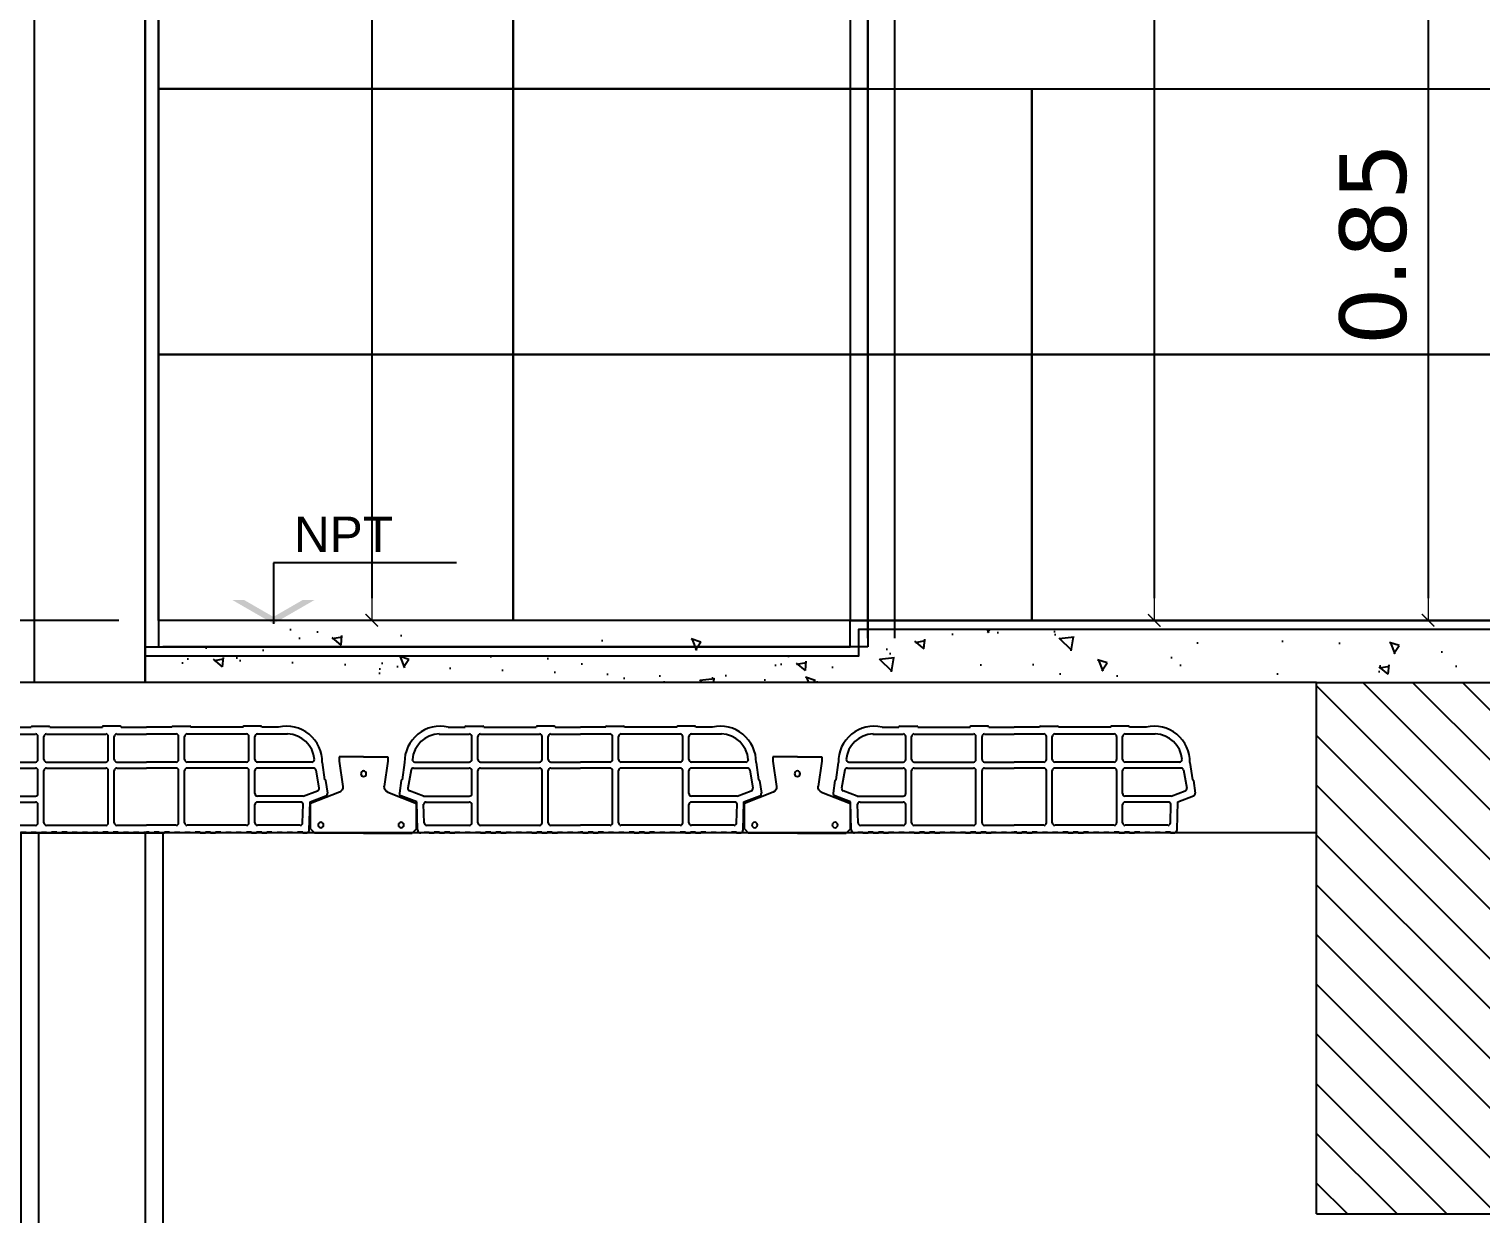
# Model space of a CAD drawing. Header units: metres. Extents: x 126 to 596, y -539 to -70.
# Drawn here: x 350.193 to 351.831, y -383.055 to -381.717 of the extents above; entities that cross this region are included whole.
import ezdxf

# ---------------------------------------------------------------- set-up
doc = ezdxf.new("R2010")
doc.units = ezdxf.units.M
doc.header["$LTSCALE"] = 10
doc.linetypes.add('HIDDEN', pattern=[0.375, 0.25, -0.125])
for name, color, linetype in [('02', 2, 'Continuous'), ('02-LH ladrillo hueco 02', 1, 'Continuous'), ('1_MUROS', 6, 'Continuous'), ('25-TXT', 2, 'Continuous'), ('A- Hatch Hormigon', 255, 'Continuous'), ('A-Aberturas', 2, 'Continuous'), ('A-Autos', 254, 'Continuous'), ('A-Muros', 4, 'Continuous'), ('A-Pisos', 1, 'Continuous'), ('Corte t', 2, 'Continuous'), ('Dr Bloques', 1, 'Continuous'), ('Dr Ejes en bloque', 4, 'Continuous'), ('HT-253', 253, 'Continuous'), ('Losa rap sapito', 251, 'Continuous'), ('PISO', 251, 'Continuous'), ('TM-REVEST', 135, 'Continuous'), ('TM-REVOQUE', 2, 'Continuous')]:
    doc.layers.add(name, color=color, linetype=linetype)
doc.layers.add('A-Equipamiento', color=251, linetype='Continuous', lineweight=5)
doc.layers.add('Dimension', color=3, linetype='Continuous', lineweight=5)
doc.layers.add('M1-Muro Común 20', color=12, linetype='Continuous', transparency=0.5)
doc.styles.add('Arial', font='arial.ttf')
doc.styles.add('Verdana', font='verdana.ttf')
doc.dimstyles.new('ST-COTA-25', dxfattribs={"dimscale": 0.25, "dimtxt": 0.3, "dimasz": 0.1, "dimexe": 0.18, "dimexo": 0.0625, "dimgap": 0.09, "dimtad": 1, "dimzin": 1, "dimdsep": 46, "dimtxsty": 'Verdana', "dimblk1": 'COTA_N', "dimblk2": 'COTA_N', "dimsah": 1, "dimcen": 0.09, "dimclrd": 8, "dimclre": 8, "dimclrt": 7, "dimadec": 0, "dimazin": 0, "dimtfac": 1, "dimtix": 1, "dimtmove": 0, "dimatfit": 3, "dimldrblk": 'COTA_N', "dimfxl": 0.18, "dimtolj": 1, "dimtzin": 0, "dimarcsym": 0})

# ---------------------------------------------------------------- blocks, each defined once
blk = doc.blocks.new('N-NIV-CO')
for p, q in [((1.0325, 0.3433), (0, 0.3433)), ((0, 0.3433), (0, 0))]:
    blk.add_line(p, q)
for points in [[(-0.2333, 0.1347), (-0.1667, 0.1347), (0, 0), (0, 0.0385)], [(0.2333, 0.1347), (0.1667, 0.1347), (0, 0), (0, 0.0385)]]:
    blk.add_solid(points)
at = {"style": 'Arial'}
for tag, p in [('COTA', (0.1161, 0.4045)), ('NPT', (0.2881, 0.0489))]:
    blk.add_attdef(tag, p, '', height=0.2, dxfattribs=at)
blk = doc.blocks.new('COTA_N')
for p, q in [((-1, 0), (0, 0)), ((0, 0.5), (0, -0.5))]:
    blk.add_line(p, q)
at = {"color": 3, "const_width": 0.065}
blk.add_lwpolyline([(0.141, 0.141), (0.283, 0.283), (0, 0), (-0.141, -0.141), (-0.283, -0.283)], dxfattribs=at)
blk = doc.blocks.new('*D121')
at = {"layer": 'Defpoints', "color": 0, "transparency": 16777216}
for p in [(9.8733, 2.67), (9.3337, 0.07), (9.922, 0.07)]:
    blk.add_point(p, dxfattribs=at)
at = {"layer": 'Dimension', "color": 8, "lineweight": -2, "transparency": 16777216}
for p, q in [((9.8577, 2.67), (9.2887, 2.67)), ((9.3337, 2.645), (9.3337, 0.095)), ((9.9063, 0.07), (9.2887, 0.07))]:
    blk.add_line(p, q, dxfattribs=at)
at = {"layer": 'Dimension', "color": 8, "lineweight": -2, "transparency": 16777216, "xscale": 0.025, "yscale": 0.025, "zscale": 0.025}
for p, rotation in [((9.3337, 2.67), 90), ((9.3337, 0.07), 270)]:
    blk.add_blockref('COTA_N', p, dxfattribs=dict(at, rotation=rotation))
at = {"layer": 'Dimension', "color": 2, "transparency": 16777216, "insert": (9.2089, 1.37), "char_height": 0.075, "attachment_point": 5, "rotation": 90, "style": 'Verdana'}
blk.add_mtext('\\A1;2.60\\PCIELORRASO', dxfattribs=at)
blk = doc.blocks.new('*D125')
at = {"layer": 'Defpoints', "color": 0, "transparency": 16777216}
for p in [(10.5499, 0.92), (10.4387, 0.07), (10.5254, 0.07)]:
    blk.add_point(p, dxfattribs=at)
at = {"layer": 'Dimension', "color": 8, "lineweight": -2, "transparency": 16777216}
for p, q in [((10.5343, 0.92), (10.4804, 0.92)), ((10.5254, 0.895), (10.5254, 0.095)), ((10.4543, 0.07), (10.5704, 0.07))]:
    blk.add_line(p, q, dxfattribs=at)
at = {"layer": 'Dimension', "color": 8, "lineweight": -2, "transparency": 16777216, "xscale": 0.025, "yscale": 0.025, "zscale": 0.025}
for p, rotation in [((10.5254, 0.92), 90), ((10.5254, 0.07), 270)]:
    blk.add_blockref('COTA_N', p, dxfattribs=dict(at, rotation=rotation))
at = {"layer": 'Dimension', "color": 2, "transparency": 16777216, "insert": (10.4636, 0.495), "char_height": 0.075, "attachment_point": 5, "rotation": 90, "style": 'Verdana'}
blk.add_mtext('\\A1;0.85', dxfattribs=at)
blk = doc.blocks.new('*D126')
at = {"layer": 'Defpoints', "color": 0, "transparency": 16777216}
for p in [(10.1991, 2.07), (10.2915, 0.07), (10.6258, 0.07)]:
    blk.add_point(p, dxfattribs=at)
at = {"layer": 'Dimension', "color": 8, "lineweight": -2, "transparency": 16777216}
for p, q in [((10.2147, 2.07), (10.6708, 2.07)), ((10.6258, 2.045), (10.6258, 0.095)), ((10.3071, 0.07), (10.6708, 0.07))]:
    blk.add_line(p, q, dxfattribs=at)
at = {"layer": 'Dimension', "color": 8, "lineweight": -2, "transparency": 16777216, "xscale": 0.025, "yscale": 0.025, "zscale": 0.025}
for p, rotation in [((10.6258, 2.07), 90), ((10.6258, 0.07), 270)]:
    blk.add_blockref('COTA_N', p, dxfattribs=dict(at, rotation=rotation))
at = {"layer": 'Dimension', "color": 2, "transparency": 16777216, "insert": (10.5642, 1.07), "char_height": 0.075, "attachment_point": 5, "rotation": 90, "style": 'Verdana'}
blk.add_mtext('\\A1;2.00', dxfattribs=at)
blk = doc.blocks.new('*D128')
at = {"layer": 'Defpoints', "color": 0, "transparency": 16777216}
for p in [(10.05, 2.67), (10.05, 0.07), (10.2165, 0.07)]:
    blk.add_point(p, dxfattribs=at)
at = {"layer": 'Dimension', "color": 8, "lineweight": -2, "transparency": 16777216}
for p, q in [((10.0656, 2.67), (10.2615, 2.67)), ((10.2165, 2.645), (10.2165, 0.095)), ((10.0656, 0.07), (10.2615, 0.07))]:
    blk.add_line(p, q, dxfattribs=at)
at = {"layer": 'Dimension', "color": 8, "lineweight": -2, "transparency": 16777216, "xscale": 0.025, "yscale": 0.025, "zscale": 0.025}
for p, rotation in [((10.2165, 2.67), 90), ((10.2165, 0.07), 270)]:
    blk.add_blockref('COTA_N', p, dxfattribs=dict(at, rotation=rotation))
at = {"layer": 'Dimension', "color": 2, "transparency": 16777216, "insert": (10.0916, 1.52), "char_height": 0.075, "attachment_point": 5, "rotation": 90, "style": 'Verdana'}
blk.add_mtext('\\A1;2.60\\PCIELORRASO', dxfattribs=at)
blk = doc.blocks.new('VIGUETA NUEVA')
at = {"layer": '02'}
for p, q in [((852.3054, 1549.6661), (852.2767, 1549.6661)), ((852.2767, 1549.6661), (852.2767, 1549.6611)), ((852.3054, 1549.6661), (852.3342, 1549.6661)), ((852.3342, 1549.6661), (852.3342, 1549.6611)), ((852.2767, 1549.6611), (852.2809, 1549.6312)), ((852.3342, 1549.6611), (852.3299, 1549.6312)), ((852.2769, 1549.6243), (852.2429, 1549.6111)), ((852.3339, 1549.6243), (852.3679, 1549.6111)), ((852.2429, 1549.5811), (852.2429, 1549.6111)), ((852.3679, 1549.5811), (852.3679, 1549.6111)), ((852.2429, 1549.5811), (852.2479, 1549.5761)), ((852.3679, 1549.5811), (852.3629, 1549.5761)), ((852.3054, 1549.5761), (852.2479, 1549.5761)), ((852.3054, 1549.5761), (852.3629, 1549.5761))]:
    blk.add_line(p, q, dxfattribs=at)
for centre, start, end in [((852.2739, 1549.6307), 294.8533, 4.4381), ((852.3369, 1549.6307), 175.5619, 245.1467)]:
    blk.add_arc(centre, 0.00704, start, end, dxfattribs=at)
blk = doc.blocks.new('VIGUETA NUEVA1')
at = {"layer": 'PISO'}
for centre in [(0, -0.02), (-0.0444, -0.0805), (0.0504, -0.0805)]:
    blk.add_circle(centre, 0.00324, dxfattribs=at)
at = {"layer": '1_MUROS'}
blk.add_blockref('VIGUETA NUEVA', (-852.3054, -1549.6661), dxfattribs=at)
blk = doc.blocks.new('Losa rap zapito')
at = {"layer": 'Losa rap sapito'}
for p, q in [((283.7813, -291.7641), (283.8003, -291.7641)), ((283.8012, -291.7632), (283.8205, -291.7632)), ((283.8215, -291.7641), (283.8806, -291.7641)), ((283.9008, -291.7632), (283.8815, -291.7632)), ((283.9018, -291.7641), (283.9304, -291.7641)), ((283.959, -291.7641), (283.9304, -291.7641)), ((283.9599, -291.7632), (283.9792, -291.7632)), ((284.0393, -291.7641), (283.9802, -291.7641)), ((284.0595, -291.7632), (284.0402, -291.7632)), ((284.0795, -291.7641), (284.0605, -291.7641)), ((283.7711, -291.7719), (283.8051, -291.7719)), ((283.808, -291.8006), (283.808, -291.7747)), ((283.8147, -291.8006), (283.8147, -291.7747)), ((283.8176, -291.7719), (283.8844, -291.7719)), ((283.8873, -291.8006), (283.8873, -291.7747)), ((283.8941, -291.8006), (283.8941, -291.7747)), ((283.897, -291.7719), (283.9304, -291.7719)), ((283.9638, -291.7719), (283.9304, -291.7719)), ((283.9667, -291.8006), (283.9667, -291.7747)), ((283.9734, -291.8006), (283.9734, -291.7747)), ((284.0431, -291.7719), (283.9763, -291.7719)), ((284.046, -291.8006), (284.046, -291.7747)), ((284.0527, -291.8006), (284.0527, -291.7747)), ((284.0896, -291.7719), (284.0556, -291.7719)), ((283.732, -291.8042), (283.7293, -291.8235)), ((283.7394, -291.8124), (283.7357, -291.8329)), ((283.7422, -291.8103), (283.8051, -291.8103)), ((283.7437, -291.8035), (283.8051, -291.8035)), ((283.7534, -291.8103), (283.8051, -291.8103)), ((283.808, -291.8391), (283.808, -291.8132)), ((283.8147, -291.8721), (283.8147, -291.8132)), ((283.8176, -291.8035), (283.8844, -291.8035)), ((283.8176, -291.8103), (283.8844, -291.8103)), ((283.8873, -291.8721), (283.8873, -291.8132)), ((283.8941, -291.8721), (283.8941, -291.8132)), ((283.897, -291.8035), (283.9304, -291.8035)), ((283.897, -291.8103), (283.9304, -291.8103)), ((283.9638, -291.8035), (283.9304, -291.8035)), ((283.9638, -291.8103), (283.9304, -291.8103)), ((283.9667, -291.8721), (283.9667, -291.8132)), ((283.9734, -291.8721), (283.9734, -291.8132)), ((284.0431, -291.8035), (283.9763, -291.8035)), ((284.0431, -291.8103), (283.9763, -291.8103)), ((284.046, -291.8721), (284.046, -291.8132)), ((284.0527, -291.8391), (284.0527, -291.8132)), ((284.117, -291.8035), (284.0556, -291.8035)), ((284.1186, -291.8103), (284.0556, -291.8103)), ((284.1073, -291.8103), (284.0556, -291.8103)), ((284.1214, -291.8124), (284.125, -291.8329)), ((284.1287, -291.8042), (284.1314, -291.8235)), ((283.7282, -291.8243), (283.7262, -291.8386)), ((284.1325, -291.8243), (284.1346, -291.8386)), ((283.7459, -291.8484), (283.728, -291.8417)), ((283.7534, -291.842), (283.7376, -291.836)), ((283.7466, -291.8799), (283.7459, -291.8484)), ((283.7534, -291.842), (283.8051, -291.842)), ((283.7565, -291.8487), (283.8051, -291.8487)), ((284.1073, -291.842), (284.0556, -291.842)), ((284.1043, -291.8487), (284.0556, -291.8487)), ((284.1073, -291.842), (284.1232, -291.836)), ((284.1141, -291.8799), (284.1149, -291.8484)), ((284.1149, -291.8484), (284.1327, -291.8417)), ((283.7542, -291.8721), (283.7536, -291.851)), ((283.808, -291.8721), (283.808, -291.8516)), ((284.0527, -291.8721), (284.0527, -291.8516)), ((284.1066, -291.8721), (284.1071, -291.851)), ((283.7541, -291.8836), (283.7504, -291.8836)), ((283.7541, -291.8836), (283.7516, -291.8836)), ((283.7541, -291.8836), (283.7516, -291.8836)), ((283.7541, -291.8836), (283.7541, -291.8827)), ((283.7541, -291.8827), (283.7598, -291.8827)), ((283.7571, -291.8749), (283.8051, -291.8749)), ((283.7598, -291.8836), (283.7598, -291.8827)), ((283.7598, -291.8836), (283.7656, -291.8836)), ((283.7714, -291.8827), (283.7656, -291.8827)), ((283.7656, -291.8836), (283.7656, -291.8827)), ((283.7714, -291.8836), (283.7714, -291.8827)), ((283.7714, -291.8836), (283.7772, -291.8836)), ((283.7772, -291.8836), (283.7772, -291.8827)), ((283.783, -291.8827), (283.7772, -291.8827)), ((283.783, -291.8836), (283.783, -291.8827)), ((283.783, -291.8836), (283.7887, -291.8836)), ((283.7887, -291.8836), (283.7887, -291.8827)), ((283.7887, -291.8827), (283.7945, -291.8827)), ((283.7945, -291.8836), (283.7945, -291.8827)), ((283.8003, -291.8836), (283.7945, -291.8836)), ((283.8003, -291.8827), (283.8061, -291.8827)), ((283.8003, -291.8836), (283.8003, -291.8827)), ((283.8061, -291.8836), (283.8061, -291.8827)), ((283.8119, -291.8836), (283.8061, -291.8836)), ((283.8119, -291.8827), (283.8176, -291.8827)), ((283.8119, -291.8836), (283.8119, -291.8827)), ((283.8119, -291.8827), (283.8176, -291.8827)), ((283.8176, -291.8749), (283.8844, -291.8749)), ((283.8176, -291.8836), (283.8176, -291.8827)), ((283.8176, -291.8836), (283.8234, -291.8836)), ((283.8292, -291.8827), (283.8234, -291.8827)), ((283.8234, -291.8836), (283.8234, -291.8827)), ((283.8292, -291.8836), (283.8292, -291.8827)), ((283.8292, -291.8836), (283.835, -291.8836)), ((283.835, -291.8836), (283.835, -291.8827)), ((283.8408, -291.8827), (283.835, -291.8827)), ((283.8408, -291.8836), (283.8408, -291.8827)), ((283.8408, -291.8836), (283.8465, -291.8836)), ((283.8465, -291.8836), (283.8465, -291.8827)), ((283.8465, -291.8827), (283.8523, -291.8827)), ((283.8523, -291.8836), (283.8523, -291.8827)), ((283.8581, -291.8836), (283.8523, -291.8836)), ((283.8581, -291.8827), (283.8639, -291.8827)), ((283.8581, -291.8836), (283.8581, -291.8827)), ((283.8639, -291.8836), (283.8639, -291.8827)), ((283.8697, -291.8836), (283.8639, -291.8836)), ((283.8697, -291.8827), (283.8755, -291.8827)), ((283.8697, -291.8836), (283.8697, -291.8827)), ((283.8697, -291.8827), (283.8755, -291.8827)), ((283.8755, -291.8836), (283.8755, -291.8827)), ((283.8755, -291.8836), (283.8812, -291.8836)), ((283.887, -291.8827), (283.8812, -291.8827)), ((283.8812, -291.8836), (283.8812, -291.8827)), ((283.887, -291.8836), (283.887, -291.8827)), ((283.887, -291.8836), (283.8928, -291.8836)), ((283.8928, -291.8836), (283.8928, -291.8827)), ((283.8986, -291.8827), (283.8928, -291.8827)), ((283.897, -291.8749), (283.9304, -291.8749)), ((283.8986, -291.8836), (283.8986, -291.8827)), ((283.8986, -291.8836), (283.9044, -291.8836)), ((283.9044, -291.8836), (283.9044, -291.8827)), ((283.9044, -291.8827), (283.9101, -291.8827)), ((283.9101, -291.8836), (283.9101, -291.8827)), ((283.9159, -291.8836), (283.9101, -291.8836)), ((283.9159, -291.8827), (283.9217, -291.8827)), ((283.9159, -291.8836), (283.9159, -291.8827)), ((283.9217, -291.8836), (283.9217, -291.8827)), ((283.9275, -291.8836), (283.9217, -291.8836)), ((283.9275, -291.8836), (283.9275, -291.8827)), ((283.9275, -291.8827), (283.9304, -291.8827)), ((283.9638, -291.8749), (283.9304, -291.8749)), ((283.9333, -291.8827), (283.9304, -291.8827)), ((283.9333, -291.8836), (283.9333, -291.8827)), ((283.9333, -291.8836), (283.939, -291.8836)), ((283.9448, -291.8827), (283.939, -291.8827)), ((283.939, -291.8836), (283.939, -291.8827)), ((283.9448, -291.8836), (283.9448, -291.8827)), ((283.9448, -291.8836), (283.9506, -291.8836)), ((283.9506, -291.8836), (283.9506, -291.8827)), ((283.9564, -291.8827), (283.9506, -291.8827)), ((283.9564, -291.8836), (283.9564, -291.8827)), ((283.9622, -291.8836), (283.9564, -291.8836)), ((283.9622, -291.8836), (283.9622, -291.8827)), ((283.9622, -291.8827), (283.9679, -291.8827)), ((283.9679, -291.8836), (283.9679, -291.8827)), ((283.9737, -291.8836), (283.9679, -291.8836)), ((283.9737, -291.8827), (283.9795, -291.8827)), ((283.9737, -291.8836), (283.9737, -291.8827)), ((284.0431, -291.8749), (283.9763, -291.8749)), ((283.9795, -291.8836), (283.9795, -291.8827)), ((283.9853, -291.8836), (283.9795, -291.8836)), ((283.9911, -291.8827), (283.9853, -291.8827)), ((283.9853, -291.8836), (283.9853, -291.8827)), ((283.9911, -291.8827), (283.9853, -291.8827)), ((283.9911, -291.8836), (283.9911, -291.8827)), ((283.9911, -291.8836), (283.9968, -291.8836)), ((284.0026, -291.8827), (283.9968, -291.8827)), ((283.9968, -291.8836), (283.9968, -291.8827)), ((284.0026, -291.8836), (284.0026, -291.8827)), ((284.0026, -291.8836), (284.0084, -291.8836)), ((284.0084, -291.8836), (284.0084, -291.8827)), ((284.0142, -291.8827), (284.0084, -291.8827)), ((284.0142, -291.8836), (284.0142, -291.8827)), ((284.02, -291.8836), (284.0142, -291.8836)), ((284.02, -291.8836), (284.02, -291.8827)), ((284.02, -291.8827), (284.0258, -291.8827)), ((284.0258, -291.8836), (284.0258, -291.8827)), ((284.0315, -291.8836), (284.0258, -291.8836)), ((284.0315, -291.8827), (284.0373, -291.8827)), ((284.0315, -291.8836), (284.0315, -291.8827)), ((284.0373, -291.8836), (284.0373, -291.8827)), ((284.0431, -291.8836), (284.0373, -291.8836)), ((284.0489, -291.8827), (284.0431, -291.8827)), ((284.0431, -291.8836), (284.0431, -291.8827)), ((284.0489, -291.8827), (284.0431, -291.8827)), ((284.0489, -291.8836), (284.0489, -291.8827)), ((284.0489, -291.8836), (284.0547, -291.8836)), ((284.0604, -291.8827), (284.0547, -291.8827)), ((284.0547, -291.8836), (284.0547, -291.8827)), ((284.1037, -291.8749), (284.0556, -291.8749)), ((284.0604, -291.8836), (284.0604, -291.8827)), ((284.0604, -291.8836), (284.0662, -291.8836)), ((284.0662, -291.8836), (284.0662, -291.8827)), ((284.072, -291.8827), (284.0662, -291.8827)), ((284.072, -291.8836), (284.072, -291.8827)), ((284.0778, -291.8836), (284.072, -291.8836)), ((284.0778, -291.8836), (284.0778, -291.8827)), ((284.0778, -291.8827), (284.0836, -291.8827)), ((284.0836, -291.8836), (284.0836, -291.8827)), ((284.0893, -291.8836), (284.0836, -291.8836)), ((284.0893, -291.8827), (284.0951, -291.8827)), ((284.0893, -291.8836), (284.0893, -291.8827)), ((284.0951, -291.8836), (284.0951, -291.8827)), ((284.1009, -291.8836), (284.0951, -291.8836)), ((284.1009, -291.8836), (284.1009, -291.8827)), ((284.1067, -291.8827), (284.1009, -291.8827)), ((284.1067, -291.8836), (284.1067, -291.8827)), ((284.1067, -291.8836), (284.1092, -291.8836)), ((284.1067, -291.8836), (284.1092, -291.8836)), ((284.1067, -291.8836), (284.1103, -291.8836))]:
    blk.add_line(p, q, dxfattribs=at)
for centre, radius, start, end in [((283.7724, -291.8035), 0.0404, 77.2971, 181.0135), ((283.8012, -291.7641), 0.000963, 90, 180), ((283.8205, -291.7641), 0.000963, 0, 90), ((283.8815, -291.7641), 0.000963, 90, 180), ((283.9008, -291.7641), 0.000963, 0, 90), ((283.9599, -291.7641), 0.000963, 90, 180), ((283.9792, -291.7641), 0.000963, 0, 90), ((284.0402, -291.7641), 0.000963, 90, 180), ((284.0595, -291.7641), 0.000963, 0, 90), ((284.0883, -291.8035), 0.0404, 358.9865, 102.7029), ((283.7724, -291.8035), 0.0317, 92.259, 174.7894), ((283.8051, -291.7747), 0.00289, 0, 90), ((283.8176, -291.7747), 0.00289, 90, 180), ((283.8844, -291.7747), 0.00289, 0, 90), ((283.897, -291.7747), 0.00289, 90, 180), ((283.9638, -291.7747), 0.00289, 0, 90), ((283.9763, -291.7747), 0.00289, 90, 180), ((284.0431, -291.7747), 0.00289, 0, 90), ((284.0556, -291.7747), 0.00289, 90, 180), ((284.0883, -291.8035), 0.0317, 5.2106, 87.741), ((283.7437, -291.8006), 0.00289, 180.2316, 270), ((283.8051, -291.8006), 0.00289, 270, 0), ((283.8176, -291.8006), 0.00289, 180, 270), ((283.8844, -291.8006), 0.00289, 270, 0), ((283.897, -291.8006), 0.00289, 180, 270), ((283.9638, -291.8006), 0.00289, 270, 0), ((283.9763, -291.8006), 0.00289, 180, 270), ((284.0431, -291.8006), 0.00289, 270, 0), ((284.0556, -291.8006), 0.00289, 180, 270), ((284.117, -291.8006), 0.00289, 270, 359.7684), ((283.7422, -291.8132), 0.00289, 90, 165.2593), ((283.8051, -291.8132), 0.00289, 0, 90), ((283.8176, -291.8132), 0.00289, 90, 180), ((283.8844, -291.8132), 0.00289, 0, 90), ((283.897, -291.8132), 0.00289, 90, 180), ((283.9638, -291.8132), 0.00289, 0, 90), ((283.9763, -291.8132), 0.00289, 90, 180), ((284.0431, -291.8132), 0.00289, 0, 90), ((284.0556, -291.8132), 0.00289, 90, 180), ((284.1186, -291.8132), 0.00289, 14.7407, 90), ((283.7292, -291.8244), 0.000963, 81.8699, 171.8699), ((283.7386, -291.8333), 0.00289, 171.8699, 249.444), ((284.1222, -291.8333), 0.00289, 290.556, 8.1301), ((284.1316, -291.8244), 0.000963, 8.1301, 98.1301), ((283.729, -291.839), 0.00289, 171.8699, 249.444), ((283.7565, -291.8516), 0.00289, 90, 168.5947), ((283.8051, -291.8391), 0.00289, 270, 0), ((283.8051, -291.8516), 0.00289, 0, 90), ((284.0556, -291.8391), 0.00289, 180, 270), ((284.0556, -291.8516), 0.00289, 90, 180), ((284.1043, -291.8516), 0.00289, 11.4053, 90), ((284.1317, -291.839), 0.00289, 290.556, 8.1301), ((283.7505, -291.8797), 0.0039, 182.4799, 268.1248), ((283.7571, -291.8721), 0.00289, 180, 271.41), ((283.8051, -291.8721), 0.00289, 270, 0), ((283.8176, -291.8721), 0.00289, 180, 270), ((283.8844, -291.8721), 0.00289, 270, 0), ((283.897, -291.8721), 0.00289, 180, 270), ((283.9638, -291.8721), 0.00289, 270, 0), ((283.9763, -291.8721), 0.00289, 180, 270), ((284.0431, -291.8721), 0.00289, 270, 0), ((284.0556, -291.8721), 0.00289, 180, 270), ((284.1037, -291.8721), 0.00289, 268.59, 0), ((284.1102, -291.8797), 0.0039, 271.8752, 357.5201)]:
    blk.add_arc(centre, radius, start, end, dxfattribs=at)
blk = doc.blocks.new('Dr Bloque Planta tipo')
at = {"layer": 'A-Muros', "color": 1}
blk.add_lwpolyline([(350.1837, -230.7283), (350.1837, -227.3283), (350.3437, -227.3283), (350.3437, -230.7283)], close=True, dxfattribs=at)
at = {"layer": 'A-Muros'}
blk.add_lwpolyline([(350.2037, -230.7283), (350.2037, -227.3283), (350.3237, -227.3283), (350.3237, -230.7283), (350.2037, -230.7283)], close=True, dxfattribs=at)
blk = doc.blocks.new('niveles')
at = {"layer": 'PISO', "linetype": 'HIDDEN'}
blk.add_line((572.152, -283.5036), (533.4553, -283.5036), dxfattribs=at)
blk = doc.blocks.new('A$C62401038')
at = {"layer": 'A- Hatch Hormigon'}
h = blk.add_hatch(dxfattribs=at)
h.set_pattern_fill('ANSI31', color=256, scale=0.0125, angle=-90, style=0)
h.paths.add_polyline_path([(5.1492, -0.6), (5.3492, -0.6), (5.3492, 0), (5.1492, 0)])
h.paths.add_polyline_path([(10.3997, -0.6), (10.5997, -0.6), (10.5997, 0), (10.3997, 0)])
h.paths.add_polyline_path([(14.1499, 0), (14.1499, -0.6), (14.3499, -0.6), (14.3499, 0)])
h.paths.add_polyline_path([(16.85, 0), (16.85, -0.6), (17.05, -0.6), (17.05, 0)])
h.paths.add_polyline_path([(23.5997, 0), (23.5997, -0.6), (23.7997, -0.6), (23.8, -0.12), (24.2989, -0.12), (24.2989, 0), (24.1189, 0)])
at = {"layer": 'HT-253'}
h = blk.add_hatch(dxfattribs=at)
h.set_pattern_fill('AR-CONC', color=256, scale=0.0007, angle=90)
h.set_pattern_definition([(140, (-1294.04905, 376.0783), (0.01115736, 0.127529268), [0.013335, -0.146685]), (85, (-1294.04905, 376.0783), (-0.133739792, -0.024670395), [0.010668, -0.117348409]), (190.451445, (-1294.04812, 376.08893), (-0.122582426, 0.102858873), [0.011333006, -0.124663171]), (136.1842, (-1294.08461, 376.0783), (0.02942963, 0.189755329), [0.0200025, -0.2200275]), (186.635558, (-1294.08216, 376.09412), (-0.173198287, 0.166182894), [0.016999516, -0.186994926]), (81.184151, (-1294.0846, 376.0783), (-0.173198287, 0.166182894), [0.016001977, -0.176021812]), (111, (-1294.07572, 376.09608), (0.071585639, 0.106130074), [0.013335, -0.146685]), (56, (-1294.07572, 376.09608), (-0.128931576, 0.04326142), [0.010668, -0.117348]), (161.451445, (-1294.06975, 376.10493), (-0.057345938, 0.149391493), [0.011333006, -0.124662956]), (127.5, (-1294.04905, 376.078304), (-0.0591885272, 0.0021620223), [0, -0.1159256, 0, -0.119126, 0, -0.1177925]), (97.5, (-1294.04905, 376.078304), (-0.0701264024, 0.0467737638), [0, -0.0679196, 0, -0.1132586, 0, -0.0448945]), (57.5, (-1294.04905, 376.038655), (0.0040101208, 0.0949134166), [0, -0.04445, 0, -0.138684, 0, -0.184023]), (47.5, (-1294.04905, 376.020875), (-0.0177985437, 0.103690427), [0, -0.057785, 0, -0.0921004, 0, -0.130683])])
h.paths.add_polyline_path([(9.0733, 0.06), (11.7983, 0.06), (11.7983, 0), (9.0733, 0)])
at = {"layer": 'M1-Muro Común 20', "transparency": 33554687}
h = blk.add_hatch(dxfattribs=at)
h.set_pattern_fill('ANGLE', color=114)
h.set_pattern_definition([(0, (-341.2456, 358.885), (0, 6.985), [5.08, -1.905]), (90, (-341.2456, 358.885), (-6.985, 4e-16), [5.08, -1.905])])
h.paths.add_polyline_path([(0.2, 0), (-0.5007, 0), (-0.5003, -0.12), (0, -0.12), (0, -0.6), (0.2, -0.6)])
h.paths.add_polyline_path([(5.3492, 0), (5.1492, 0), (5.1492, -0.6), (5.3492, -0.6)])
h.paths.add_polyline_path([(10.5997, 0), (10.3997, 0), (10.3997, -0.6), (10.5997, -0.6)])
h.paths.add_polyline_path([(14.3499, 0), (14.1499, 0), (14.1499, -0.6), (14.3499, -0.6)])
h.paths.add_polyline_path([(17.15, 0), (16.95, 0), (16.95, -0.6), (17.15, -0.6)])
h.paths.add_polyline_path([(23.8, -0.12), (24.1043, -0.12), (24.1043, 0), (23.5997, 0), (23.5997, -0.6), (23.7997, -0.6)])
h.paths.add_polyline_path([(24.2989, 0), (24.1189, 0), (24.1043, 0), (24.1043, -0.12), (24.2989, -0.12)])
at = {"color": 2}
for p, q in [((11.818, 0.07), (9.8933, 0.07)), ((9.8933, 0.07), (9.8933, 0.04)), ((9.8933, 0.04), (9.098, 0.04))]:
    blk.add_line(p, q, dxfattribs=at)
at = {"color": 5}
for p, q in [((10.3997, 0), (5.3492, 0)), ((10.3997, -0.6), (10.3997, 0)), ((10.3997, 0), (10.5997, 0)), ((10.3997, -0.17), (5.3492, -0.17)), ((10.3997, -0.6), (10.5997, -0.6))]:
    blk.add_line(p, q, dxfattribs=at)
at = {"layer": '02-LH ladrillo hueco 02'}
for p, q in [((8.9533, 0), (8.9533, 3.4)), ((9.0783, 0), (9.0783, 3.4))]:
    blk.add_line(p, q, dxfattribs=at)
at = {"layer": 'A-Aberturas'}
blk.add_lwpolyline([(9.8933, 0.07), (9.8933, 2.67), (9.8733, 2.67), (9.8733, 0.07), (9.8933, 0.07)], dxfattribs=at)
at = {"layer": 'A-Autos'}
for p, q in [((9.8933, 0.05), (9.8933, 2.15)), ((9.9233, 2.15), (9.9233, 0.05))]:
    blk.add_line(p, q, dxfattribs=at)
at = {"layer": 'A-Equipamiento', "color": 2}
blk.add_lwpolyline([(10.1545, 0.87), (9.8933, 0.87), (9.8933, 0.67), (11.7983, 0.67), (11.7983, 0.87), (10.5628, 0.87)], dxfattribs=at)
at = {"layer": 'A-Muros'}
blk.add_lwpolyline([(8.9533, 0), (8.9533, 3.4), (9.078, 3.4), (9.078, 0), (8.958, 0)], close=True, dxfattribs=at)
at = {"layer": 'A-Pisos'}
for points in [[(9.0783, 0.04), (9.8733, 0.04), (9.8733, 0.07), (11.7983, 0.07)], [(9.0783, 0.03), (9.8833, 0.03), (9.8833, 0.06), (11.7983, 0.06)]]:
    blk.add_lwpolyline(points, dxfattribs=at)
at = {"layer": 'TM-REVEST', "color": 35}
for points in [[(9.4933, 0.67), (9.4933, 0.67), (9.0933, 0.67), (9.0933, 0.97), (9.4933, 0.97), (9.4933, 0.67)], [(9.4933, 0.67), (9.4933, 0.97), (9.8933, 0.97), (9.8933, 0.67), (9.4933, 0.67)], [(9.4933, 0.37), (9.4933, 0.37), (9.0933, 0.37), (9.0933, 0.67), (9.4933, 0.67), (9.4933, 0.37)], [(9.4933, 0.37), (9.4933, 0.67), (9.8933, 0.67), (9.8933, 0.37), (9.4933, 0.37)], [(10.0783, 0.37), (10.0783, 0.37), (9.8933, 0.37), (9.8933, 0.67), (10.0783, 0.67), (10.0783, 0.37)], [(10.6783, 0.37), (10.6783, 0.37), (10.0783, 0.37), (10.0783, 0.67), (10.6783, 0.67), (10.6783, 0.37)], [(9.4933, 0.07), (9.4933, 0.07), (9.0933, 0.07), (9.0933, 0.37), (9.4933, 0.37), (9.4933, 0.07)], [(9.4933, 0.07), (9.4933, 0.37), (9.8933, 0.37), (9.8933, 0.07), (9.4933, 0.07)], [(10.0783, 0.07), (10.0783, 0.07), (9.8933, 0.07), (9.8933, 0.37), (10.0783, 0.37), (10.0783, 0.07)], [(10.6783, 0.07), (10.6783, 0.07), (10.0783, 0.07), (10.0783, 0.37), (10.6783, 0.37), (10.6783, 0.07)]]:
    blk.add_lwpolyline(points, dxfattribs=at)
at = {"layer": 'TM-REVOQUE'}
blk.add_lwpolyline([(9.0933, 3.4), (9.0933, 0.04)], dxfattribs=at)
at = {"layer": '25-TXT'}
ref = blk.add_blockref('N-NIV-CO', (9.2228, 0.0662), dxfattribs=dict(at, xscale=0.2000000000000002, yscale=0.2000000000000002, zscale=0.2000000000000002))
ref.add_attrib('COTA', 'NPT', (9.246, 0.1471), dxfattribs={"layer": '0', "height": 0.04, "style": 'Arial'})
at = {"layer": 'A-Muros'}
for p in [(-274.8508, 291.7136), (-274.3613, 291.7136), (-273.8719, 291.7136)]:
    blk.add_blockref('Losa rap zapito', p, dxfattribs=at)
at = {"layer": 'Corte t', "xscale": -0.9559179682510148, "yscale": 0.9559179682510148, "zscale": 0.9559179682510148}
for p in [(9.3245, -0.084), (9.8139, -0.084)]:
    blk.add_blockref('VIGUETA NUEVA1', p, dxfattribs=at)
at = {"layer": 'Dimension'}
dim = blk.add_linear_dim(base=(9.3337, 0.07), p1=(9.8733, 2.67), p2=(9.922, 0.07), angle=90, text='<>\\PCIELORRASO', dimstyle='ST-COTA-25', override={"dimclrt": 2}, dxfattribs=at)
dim.commit()
dim.dimension.update_dxf_attribs({"geometry": '*D121', "text_midpoint": (9.2089, 1.37)})
dim = blk.add_linear_dim(base=(10.2165, 0.07), p1=(10.05, 2.67), p2=(10.05, 0.07), angle=90, text='<>\\PCIELORRASO', dimstyle='ST-COTA-25', override={"dimclrt": 2}, dxfattribs=at)
dim.commit()
dim.dimension.update_dxf_attribs({"geometry": '*D128', "text_midpoint": (10.2165, 1.52), "dimtype": 128})
for base, p1, p2, picture, middle in [((10.6258, 0.07), (10.1991, 2.07), (10.2915, 0.07), '*D126', (10.5642, 1.07)), ((10.5254, 0.07), (10.5499, 0.92), (10.4387, 0.07), '*D125', (10.4636, 0.495))]:
    dim = blk.add_linear_dim(base=base, p1=p1, p2=p2, angle=90, dimstyle='ST-COTA-25', override={"dimclrt": 2}, dxfattribs=at)
    dim.commit()
    dim.dimension.update_dxf_attribs({"geometry": picture, "text_midpoint": middle})

msp = doc.modelspace()

# ---------------------------------------------------------------- block references
msp.add_blockref('A$C62401038', (341.2456, -382.4548, 0))
at = {"layer": 'Dr Bloques'}
msp.add_blockref('Dr Bloque Planta tipo', (0, -155.2964, 0), dxfattribs=at)
at = {"layer": 'Dr Ejes en bloque'}
msp.add_blockref('niveles', (-195.608, -98.8812, 0), dxfattribs=at)

doc.saveas('drawing.dxf')
